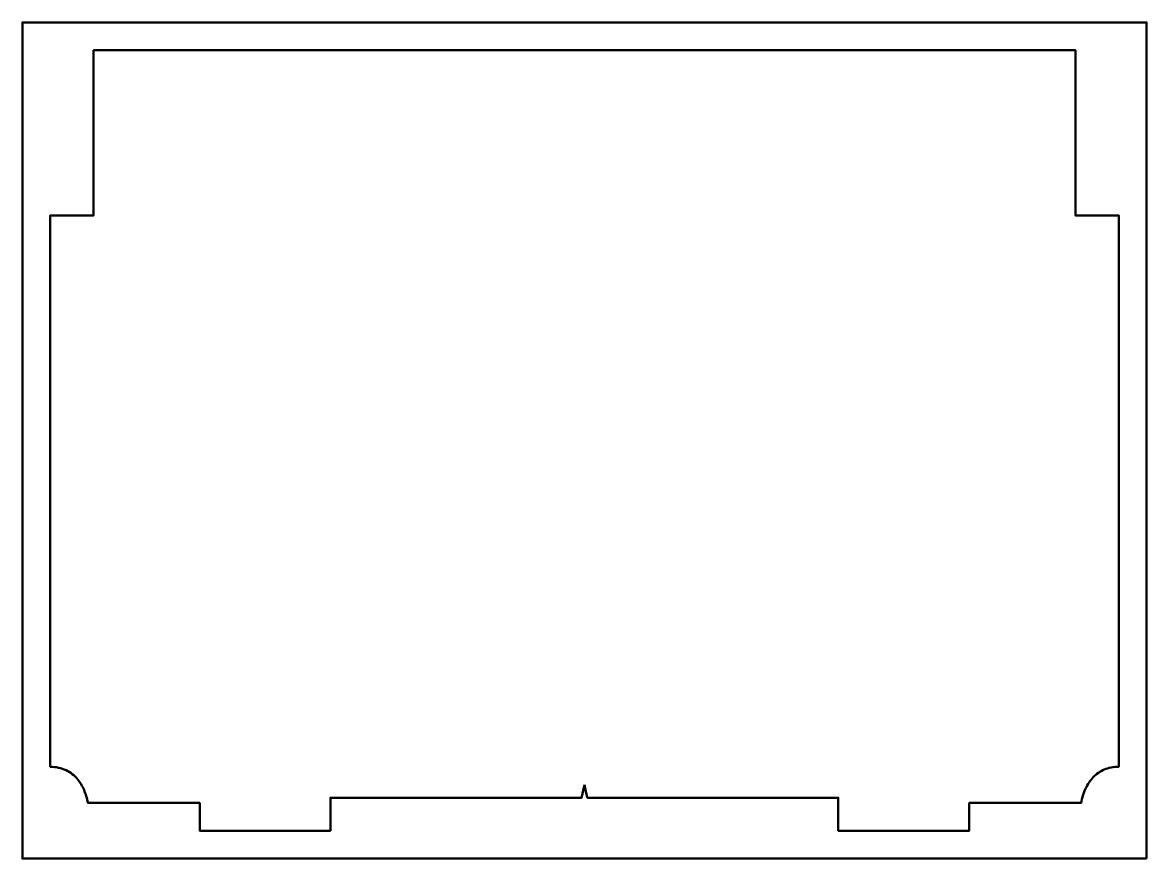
# Model space of a CAD drawing. Header units: millimetres. Extents: x -97 to 307, y -2 to 299.
import ezdxf

# ---------------------------------------------------------------- set-up
doc = ezdxf.new("R2010")
doc.units = ezdxf.units.MM
doc.header["$MEASUREMENT"] = 0
doc.layers.get('0').update_dxf_attribs({"lineweight": 0})
doc.layers.add('Safety', color=7, linetype='Continuous', lineweight=0)

msp = doc.modelspace()

# ---------------------------------------------------------------- linework, layer by layer
at = {"color": 18, "lineweight": 50, "true_color": 0x000000}
msp.add_lwpolyline([(105.13, 24.75), (104.07, 20.14), (104.07, 20.14), (104.07, 20.14), (104.07, 20.14), (104.07, 20.14), (104.07, 20.14), (104.07, 20.14), (104.06, 20.14), (104.01, 20.14), (103.84, 20.14), (103.19, 20.14), (100.69, 20.14), (91.76, 20.14), (64.69, 20.14), (25.31, 20.14), (13.63, 20.14), (13.63, 20.14), (13.63, 20.14), (13.63, 20.14), (13.63, 20.14), (13.63, 20.14), (13.63, 20.13), (13.63, 20.13), (13.63, 20.1), (13.63, 20), (13.63, 19.63), (13.63, 18.28), (13.63, 14.2), (13.63, 8.27), (13.63, 8.27), (13.63, 8.27), (13.63, 8.27), (13.62, 8.27), (13.62, 8.27), (13.62, 8.27), (13.62, 8.27), (13.59, 8.27), (13.49, 8.27), (13.1, 8.27), (11.61, 8.27), (6.28, 8.27), (-9.87, 8.27), (-33.36, 8.27), (-33.36, 8.27), (-33.36, 8.27), (-33.36, 8.27), (-33.36, 8.27), (-33.36, 8.27), (-33.36, 8.27), (-33.36, 8.28), (-33.36, 8.3), (-33.36, 8.38), (-33.36, 8.7), (-33.36, 9.83), (-33.36, 13.27), (-33.36, 18.27), (-33.36, 18.27), (-33.36, 18.27), (-33.36, 18.27), (-33.36, 18.27), (-33.36, 18.27), (-33.36, 18.27), (-33.37, 18.27), (-33.39, 18.27), (-33.48, 18.27), (-33.81, 18.27), (-35.09, 18.27), (-39.66, 18.27), (-53.5, 18.27), (-73.65, 18.27), (-73.65, 18.27), (-73.65, 18.27), (-73.65, 18.27), (-73.65, 18.27), (-73.65, 18.27), (-73.65, 18.27), (-73.65, 18.27), (-73.65, 18.27), (-73.65, 18.27), (-73.65, 18.27), (-73.65, 18.27), (-73.65, 18.27), (-73.65, 18.28), (-73.65, 18.29), (-73.65, 18.31), (-73.66, 18.35), (-73.68, 18.42), (-73.71, 18.58), (-73.77, 18.89), (-73.91, 19.5), (-74.06, 20.09), (-74.23, 20.68), (-74.41, 21.26), (-74.61, 21.83), (-74.82, 22.38), (-75.04, 22.93), (-75.28, 23.46), (-75.53, 23.98), (-75.8, 24.48), (-76.08, 24.97), (-76.38, 25.45), (-76.69, 25.91), (-77.02, 26.36), (-77.36, 26.79), (-77.8, 27.3), (-78.26, 27.78), (-78.75, 28.23), (-79.26, 28.66), (-79.79, 29.06), (-80.35, 29.43), (-80.93, 29.76), (-81.53, 30.07), (-82.16, 30.34), (-82.81, 30.58), (-83.49, 30.79), (-84.18, 30.96), (-84.91, 31.09), (-85.65, 31.19), (-86.43, 31.25), (-87.22, 31.27), (-87.22, 31.27), (-87.22, 31.27), (-87.22, 31.27), (-87.22, 31.27), (-87.22, 31.27), (-87.22, 31.27), (-87.22, 31.27), (-87.22, 31.27), (-87.22, 31.29), (-87.22, 31.34), (-87.22, 31.57), (-87.22, 32.43), (-87.22, 35.71), (-87.22, 47.41), (-87.22, 82.91), (-87.22, 134.56), (-87.22, 134.56), (-87.22, 134.56), (-87.22, 134.56), (-87.22, 134.56), (-87.22, 134.56), (-87.22, 134.56), (-87.22, 134.56), (-87.22, 134.56), (-87.21, 134.56), (-87.2, 134.56), (-87.2, 134.56), (-87.2, 134.56), (-87.2, 134.56), (-87.2, 134.56), (-87.2, 134.56), (-87.2, 134.56), (-87.2, 134.57), (-87.2, 134.63), (-87.2, 134.83), (-87.2, 135.63), (-87.2, 138.65), (-87.2, 149.42), (-87.2, 182.13), (-87.2, 229.71), (-87.2, 229.71), (-87.2, 229.71), (-87.2, 229.71), (-87.2, 229.71), (-87.2, 229.71), (-87.2, 229.71), (-87.2, 229.71), (-87.2, 229.71), (-87.19, 229.71), (-87.16, 229.71), (-87.03, 229.71), (-86.53, 229.71), (-84.76, 229.71), (-79.39, 229.71), (-71.58, 229.71), (-71.58, 229.71), (-71.58, 229.71), (-71.58, 229.71), (-71.58, 229.71), (-71.58, 229.71), (-71.58, 229.72), (-71.58, 229.75), (-71.58, 229.88), (-71.58, 230.37), (-71.58, 232.26), (-71.58, 238.99), (-71.58, 259.41), (-71.58, 289.12), (-71.58, 289.12), (-71.58, 289.12), (-71.58, 289.12), (-71.58, 289.12), (-71.58, 289.12), (-71.58, 289.12), (-71.58, 289.12), (-71.58, 289.12), (-71.57, 289.12), (-71.52, 289.12), (-71.33, 289.12), (-70.57, 289.12), (-67.61, 289.12), (-56.4, 289.12), (-16.36, 289.12), (105.13, 289.12), (281.84, 289.12), (281.84, 289.12), (281.84, 289.12), (281.84, 289.12), (281.84, 289.12), (281.84, 289.12), (281.84, 289.11), (281.84, 289.08), (281.84, 288.95), (281.84, 288.45), (281.84, 286.57), (281.84, 279.84), (281.84, 259.41), (281.84, 229.71), (281.84, 229.71), (281.84, 229.71), (281.84, 229.71), (281.84, 229.71), (281.84, 229.71), (281.85, 229.71), (281.88, 229.71), (282.01, 229.71), (282.51, 229.71), (284.28, 229.71), (289.65, 229.71), (297.46, 229.71), (297.46, 229.71), (297.46, 229.71), (297.46, 229.71), (297.46, 229.71), (297.46, 229.71), (297.46, 229.7), (297.46, 229.69), (297.46, 229.64), (297.46, 229.43), (297.46, 228.64), (297.46, 225.62), (297.46, 214.84), (297.46, 182.13), (297.46, 134.56), (297.46, 134.56), (297.46, 134.56), (297.46, 134.56), (297.46, 134.56), (297.46, 134.56), (297.47, 134.56), (297.48, 134.56), (297.48, 134.56), (297.48, 134.56), (297.48, 134.56), (297.48, 134.56), (297.48, 134.56), (297.48, 134.55), (297.48, 134.54), (297.48, 134.48), (297.48, 134.26), (297.48, 133.4), (297.48, 130.12), (297.48, 118.42), (297.48, 82.91), (297.48, 31.27), (297.48, 31.27), (297.48, 31.27), (297.48, 31.27), (297.48, 31.27), (297.48, 31.27), (297.48, 31.27), (297.48, 31.27), (297.48, 31.27), (297.47, 31.27), (297.47, 31.27), (297.46, 31.27), (297.43, 31.27), (297.39, 31.27), (297.3, 31.27), (297.12, 31.27), (296.76, 31.25), (296.05, 31.21), (295.37, 31.13), (294.71, 31.01), (294.07, 30.87), (293.45, 30.7), (292.84, 30.51), (292.26, 30.28), (291.7, 30.03), (291.15, 29.75), (290.63, 29.44), (290.12, 29.11), (289.63, 28.75), (289.17, 28.37), (288.72, 27.97), (288.29, 27.55), (287.88, 27.1), (287.49, 26.63), (287.11, 26.14), (286.76, 25.64), (286.42, 25.11), (286.1, 24.56), (285.8, 24), (285.52, 23.42), (285.25, 22.83), (285.01, 22.22), (284.78, 21.59), (284.57, 20.95), (284.38, 20.3), (284.2, 19.64), (284.04, 18.96), (283.9, 18.27), (283.9, 18.27), (283.9, 18.27), (283.9, 18.27), (283.9, 18.27), (283.9, 18.27), (283.9, 18.27), (283.87, 18.27), (283.79, 18.27), (283.45, 18.27), (282.17, 18.27), (277.61, 18.27), (263.76, 18.27), (243.62, 18.27), (243.62, 18.27), (243.62, 18.27), (243.62, 18.27), (243.62, 18.27), (243.62, 18.27), (243.62, 18.27), (243.62, 18.26), (243.62, 18.24), (243.62, 18.16), (243.62, 17.84), (243.62, 16.71), (243.62, 13.27), (243.62, 8.27), (243.62, 8.27), (243.62, 8.27), (243.62, 8.27), (243.62, 8.27), (243.62, 8.27), (243.61, 8.27), (243.58, 8.27), (243.48, 8.27), (243.09, 8.27), (241.59, 8.27), (236.26, 8.27), (220.07, 8.27), (196.51, 8.27), (196.51, 8.27), (196.51, 8.27), (196.51, 8.27), (196.51, 8.27), (196.51, 8.27), (196.51, 8.27), (196.51, 8.28), (196.51, 8.3), (196.51, 8.4), (196.51, 8.78), (196.51, 10.12), (196.51, 14.2), (196.51, 20.14), (196.51, 20.14), (196.51, 20.14), (196.51, 20.14), (196.51, 20.14), (196.51, 20.14), (196.5, 20.14), (196.48, 20.14), (196.38, 20.14), (196.02, 20.14), (194.71, 20.14), (190.73, 20.14), (184.95, 20.14), (106.18, 20.14), (106.18, 20.14), (106.18, 20.14), (106.18, 20.14), (106.18, 20.14), (106.18, 20.14), (106.18, 20.14), (106.18, 20.14), (106.18, 20.15), (106.17, 20.19), (106.14, 20.33), (106.02, 20.86), (105.65, 22.44)], close=True, dxfattribs=at)
at = {"layer": 'Safety', "color": 18, "lineweight": 50, "true_color": 0x000000}
msp.add_lwpolyline([(307.46, -1.73), (-97.2, -1.73), (-97.2, 299.12), (307.46, 299.12)], close=True, dxfattribs=at)

doc.saveas('drawing.dxf')
